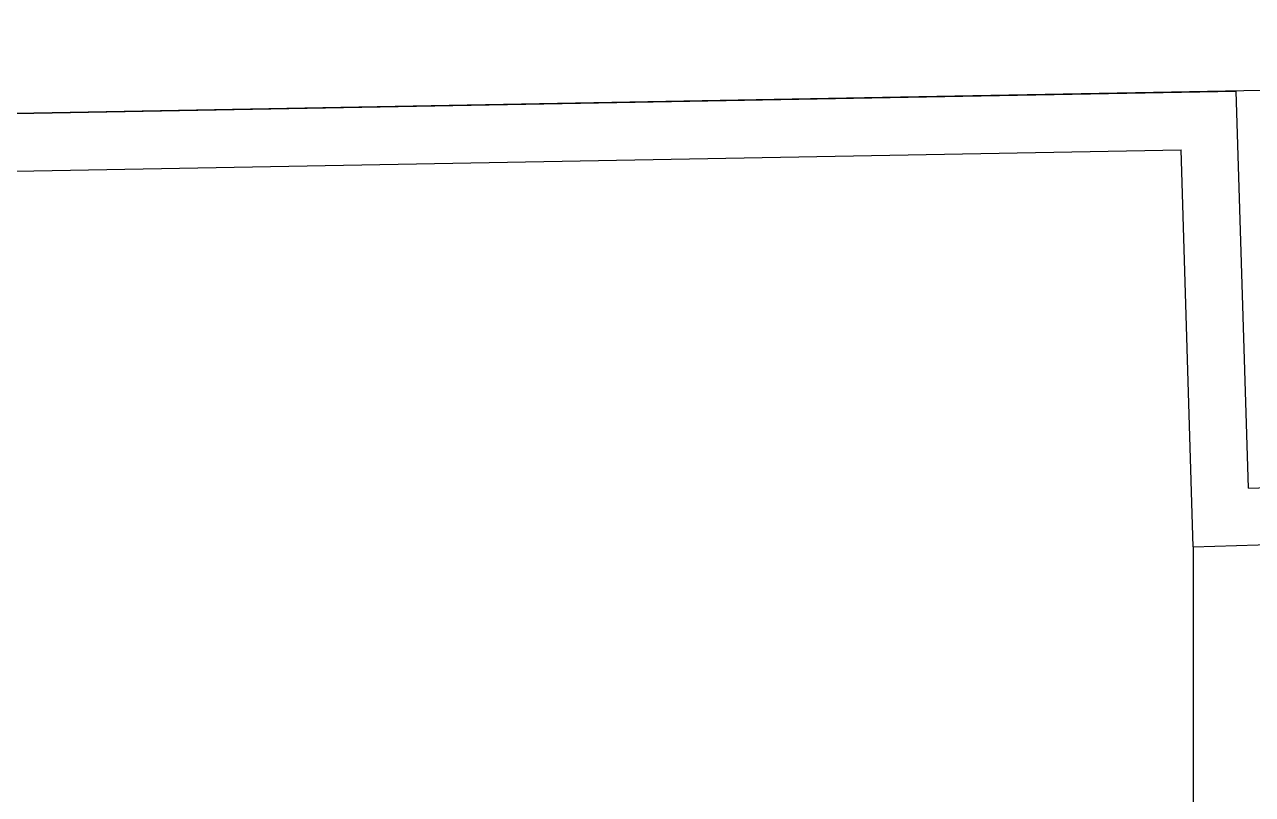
# Model space of a CAD drawing. Extents: x -30 to 1202, y 231 to 898.
# Drawn here: x 357.05 to 363.52, y 436.05 to 440.11 of the extents above; entities that cross this region are included whole.
import ezdxf

# ---------------------------------------------------------------- set-up
doc = ezdxf.new("R2010")
doc.units = 0
doc.header["$LTSCALE"] = 0.04
doc.layers.add('PISO', color=1, linetype='CONTINUOUS')
doc.layers.add('VISTA', color=2, linetype='CONTINUOUS')

msp = doc.modelspace()

# ---------------------------------------------------------------- linework, layer by layer
at = {"layer": 'PISO', "color": 1}
for p, q in [((382.5383, 440.1091), (298.6707, 438.5715)), ((363.2102, 437.3577), (363.2102, 424.3534))]:
    msp.add_line(p, q, dxfattribs=at)
at = {"layer": 'VISTA', "color": 1}
for p, q in [((302.2307, 438.6368), (363.4369, 439.7577)), ((363.5009, 437.6668), (363.4368, 439.7589)), ((302.4707, 438.3447), (363.1462, 439.4487)), ((363.2102, 437.3577), (363.1462, 439.4487)), ((363.5009, 437.6668), (365.7998, 437.7372)), ((363.2102, 437.3577), (365.5092, 437.4281))]:
    msp.add_line(p, q, dxfattribs=at)

doc.saveas('drawing.dxf')
